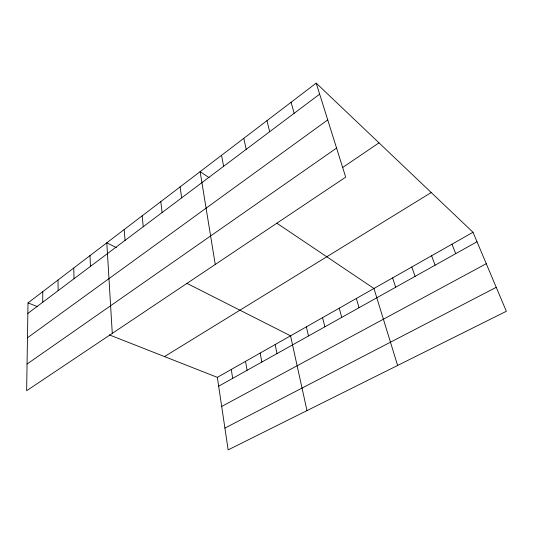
<?xml version="1.0" encoding="UTF-8"?>
<svg xmlns="http://www.w3.org/2000/svg" width="533" height="533" viewBox="0 0 533 533"><rect width="100%" height="100%" fill="white"/><g stroke="black" fill="none" stroke-linecap="round" stroke-linejoin="round"><path stroke-width="0.8" d="M42.747 302.231L42.767 291.638M28.009 302.897L26.65 390.716L345.684 177.136L316.196 83.121L28.009 302.897L37.723 306.722M27.843 313.431L319.66 94.148M27.469 337.782L327.735 119.898M27.063 364.032L336.57 148.067M342.546 167.589L378.99 142.844M164.504 356.577L431.224 192.526M217.357 377.364L472.998 232.261L506.35 311.285L228.151 449.879L217.357 377.364L109.385 334.904M218.67 386.192L477.008 241.762M221.688 406.466L486.269 263.708M224.906 428.106L496.236 287.32M116.387 247.658L106.8 242.808L112.283 333.392M186.93 283.369L290.545 335.817L306.988 410.603M209.029 177.609L200.135 171.633L215.252 264.455M276.814 223.18L373.953 288.48L397.611 365.451M316.196 83.121L472.998 232.261M451.977 244.194L455.735 253.655M431.597 255.767L435.108 265.187M411.809 266.993L415.094 276.38M392.608 277.893L395.673 287.234M356.35 298.467L359.022 307.728M291.078 102.283L294.149 113.316M339.235 308.187L341.72 317.401M322.572 317.641L324.883 326.809M266.966 120.665L269.678 131.704M306.348 326.849L308.5 335.97M243.808 138.327L246.193 149.353M275.155 344.558L277 353.579M260.157 353.073L261.856 362.047M221.548 155.303L223.627 166.309M245.533 361.367L247.099 370.295M231.269 369.462L232.708 378.343M180.114 186.896L181.646 197.856M160.813 201.621L162.099 212.547M142.178 215.832L143.237 226.718M124.189 229.55L125.035 240.396M89.997 255.627L90.463 266.373M73.741 268.026L74.034 278.719M58.004 280.018L58.137 290.665"/></g></svg>
